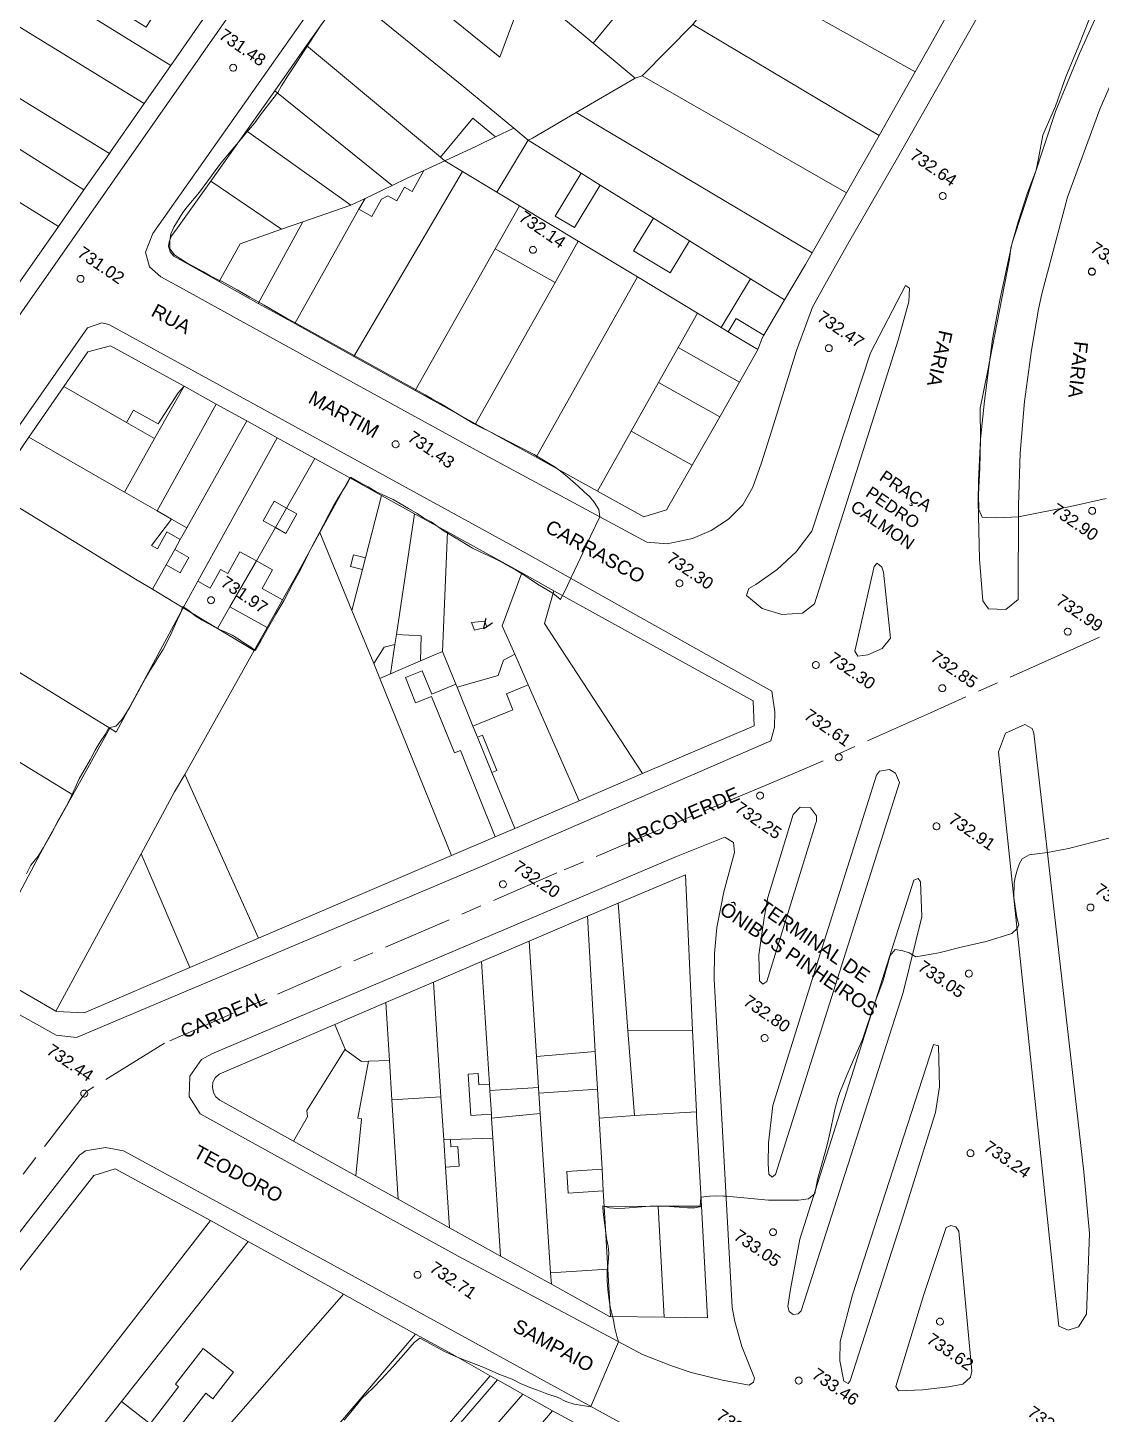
# Model space of a CAD drawing. Header units: metres. Extents: x 322294 to 7190115, y 7390841 to 10157759.
# Drawn here: x 322936.9 to 323092.1, y 7393247.5 to 7393447.9 of the extents above; entities that cross this region are included whole.
import ezdxf
from ezdxf.enums import TextEntityAlignment as Align

# ---------------------------------------------------------------- set-up
doc = ezdxf.new("R2010")
doc.units = ezdxf.units.M
doc.linetypes.add('T09', pattern=[17, 10, -2, 3, -2])
doc.layers.get('0').update_dxf_attribs({"lineweight": 18})
for name, color, linetype, lineweight in [('100_SIST_VIARIO_MEIO_FIO', 1, 'Continuous', 18), ('106_PRACAS_PARQUES_TOP', 7, 'Continuous', 18), ('108_SEP_FIS_CANT_CENT_ILHA', 7, 'Continuous', 18), ('144_P_DUPLA_ASF_TOP', 7, 'Continuous', 18), ('160_P_SIMP_ASF_TOP', 7, 'Continuous', 18), ('206_MURO_E_MURO_ARRIMO', 7, 'Continuous', 18), ('214_PROJ_BEIRAL_EDIF', 10, 'Continuous', 18), ('218_EDIF_NOTAVEL_TOP', 7, 'Continuous', 18), ('508_LM_SETOR_FISCAL', 136, 'T09', 18), ('604_CURVA_INTERM', 7, 'Continuous', 18), ('606_PTO_COTADO', 7, 'Continuous', 18), ('608_PTO_COTADO_INTERVIA', 1, 'Continuous', 18), ('626_SEGM_CURVA_INTERM', 7, 'Continuous', 18)]:
    doc.layers.add(name, color=color, linetype=linetype, lineweight=lineweight)
doc.styles.add('Style-Arial', font='arial.ttf', dxfattribs={"height": 1.75})

# ---------------------------------------------------------------- blocks, each defined once
blk = doc.blocks.new('SP09')
at = {"color": 0, "linetype": 'Continuous'}
blk.add_lwpolyline([(-0.03, -0.51), (-0.14, -0.49), (-0.24, -0.46), (-0.31, -0.42), (-0.35, -0.39), (-0.42, -0.31), (-0.47, -0.24), (-0.51, -0.15), (-0.52, -0.09), (-0.52, 0.03), (-0.51, 0.11), (-0.48, 0.2), (-0.44, 0.27), (-0.4, 0.33), (-0.32, 0.39), (-0.23, 0.44), (-0.15, 0.48), (-0.1, 0.48), (-0.03, 0.48), (0.08, 0.48), (0.19, 0.44), (0.27, 0.4), (0.35, 0.32), (0.41, 0.23), (0.46, 0.11), (0.48, 0.03), (0.48, -0.03), (0.47, -0.08), (0.44, -0.21), (0.38, -0.3), (0.31, -0.38), (0.23, -0.44), (0.1, -0.49), (0.02, -0.51)], close=True, dxfattribs=at)
blk = doc.blocks.new('SP10')
at = {"color": 0, "linetype": 'Continuous'}
blk.add_lwpolyline([(-0.03, -0.51), (-0.14, -0.49), (-0.24, -0.46), (-0.31, -0.42), (-0.35, -0.39), (-0.42, -0.31), (-0.47, -0.24), (-0.51, -0.15), (-0.52, -0.09), (-0.52, 0.03), (-0.51, 0.11), (-0.48, 0.2), (-0.44, 0.27), (-0.4, 0.33), (-0.32, 0.39), (-0.23, 0.44), (-0.15, 0.48), (-0.1, 0.48), (-0.03, 0.48), (0.08, 0.48), (0.19, 0.44), (0.27, 0.4), (0.35, 0.32), (0.41, 0.23), (0.46, 0.11), (0.48, 0.03), (0.48, -0.03), (0.47, -0.08), (0.44, -0.21), (0.38, -0.3), (0.31, -0.38), (0.23, -0.44), (0.1, -0.49), (0.02, -0.51)], close=True, dxfattribs=at)

msp = doc.modelspace()

# ---------------------------------------------------------------- linework, layer by layer
at = {"layer": '100_SIST_VIARIO_MEIO_FIO'}
for points in [[(323076.703, 7393453.953), (323062.432, 7393428.811), (323055.421, 7393416.596), (323052.127, 7393410.796), (323050.33, 7393407.554), (323048.059, 7393401.309), (323044.757, 7393390.693), (323042.963, 7393385.041), (323041.743, 7393381.545), (323040.272, 7393378.977), (323038.187, 7393376.892), (323035.707, 7393375.274), (323032.983, 7393374.114), (323029.362, 7393373.359), (323026.428, 7393373.585), (323002.294, 7393386.58), (322977.603, 7393400.136), (322965.27, 7393406.937), (322959.428, 7393410.159), (322956.183, 7393411.949), (322954.536, 7393413.379), (322953.953, 7393415.491), (322955.03, 7393418.191), (323023.296, 7393515.176)], [(323070.468, 7393193.482), (323070.103, 7393196.95), (323034.553, 7393237.294), (323031.912, 7393239.941), (323029.035, 7393242.338), (323025.949, 7393244.464), (323022.007, 7393246.63), (322979.757, 7393269.771), (322950.786, 7393285.594), (322948.179, 7393286.065), (322945.294, 7393285.586), (322944.425, 7393284.945), (322906.903, 7393236.675)]]:
    msp.add_lwpolyline(points, dxfattribs=at)
for points in [[(322847.495, 7393430.969), (322845.464, 7393426.544), (322845.645, 7393424.317), (322845.906, 7393423.614), (322886.75, 7393382.448), (322889.405, 7393380.496), (322905.017, 7393373.258), (322909.758, 7393371.497), (322911.202, 7393371.824), (322912.169, 7393372.7), (322968.022, 7393452.599), (322971.487, 7393457.984), (322971.647, 7393460.947), (322970.342, 7393463.613), (322969.787, 7393464.177), (322900.535, 7393503.328), (322898.313, 7393503.566), (322896.173, 7393502.921), (322894.452, 7393501.494), (322875.46, 7393472.999)], [(323064.252, 7393408.323), (323064.369, 7393410.31), (323063.781, 7393410.671), (323058.726, 7393400.958), (323050.259, 7393375.16), (323047.968, 7393372.196), (323045.254, 7393369.614), (323042.178, 7393367.476), (323041.143, 7393366.874), (323040.813, 7393365.848), (323043.068, 7393363.983), (323045.922, 7393363.116), (323048.894, 7393363.339), (323050.649, 7393364.685), (323062.748, 7393402.794)], [(322902.549, 7393343.039), (322945.561, 7393404.558), (322947.631, 7393405.283), (322948.668, 7393405.029), (323009.123, 7393371.884), (323044.468, 7393352.023), (323044.917, 7393349.062), (323044.854, 7393346.816), (323044.33, 7393344.883), (323002.717, 7393326.797), (322944.001, 7393302), (322941.05, 7393302.324), (322915.304, 7393316.696), (322893.281, 7393330.69), (322892.983, 7393331.984), (322895.546, 7393335.227), (322896.788, 7393335.217), (322897.281, 7393335.509)], [(323060.618, 7393369.258), (323061.63, 7393359.709), (323060.406, 7393358.201), (323058.361, 7393357.288), (323056.879, 7393357.081), (323056.461, 7393357.845), (323059.247, 7393370.038), (323059.702, 7393370.534), (323060.375, 7393369.961)], [(322963.521, 7393299.625), (322962.042, 7393298.811), (322960.351, 7393296.385), (322960.285, 7393293.429), (322961.865, 7393290.929), (322999.156, 7393270.348), (323025.792, 7393256.149), (323029.981, 7393254.506), (323032.823, 7393253.547), (323037.363, 7393252.461), (323041.21, 7393251.735), (323041.82, 7393252.139), (323041.989, 7393252.721), (323040.154, 7393257.315), (323039.139, 7393260.923), (323038.733, 7393262.961), (323036.142, 7393310.395), (323036.166, 7393314.144), (323036.514, 7393317.877), (323037.537, 7393323.022), (323039.096, 7393328.733), (323038.924, 7393330.173), (323037.689, 7393330.932), (323030.691, 7393328.156)]]:
    msp.add_lwpolyline(points, close=True, dxfattribs=at)
at = {"layer": '108_SEP_FIS_CANT_CENT_ILHA'}
msp.add_lwpolyline([(323094.74, 7393457.175), (323088.943, 7393444.211), (323085.446, 7393435.838), (323079.188, 7393416.868), (323077.469, 7393408.805), (323076.349, 7393402.911), (323075.204, 7393393.987), (323074.63, 7393388.447), (323074.326, 7393382.455), (323074.296, 7393379.455), (323074.474, 7393371.118), (323074.958, 7393365.119), (323075.806, 7393363.925), (323078.28, 7393363.847), (323080.083, 7393365.314), (323080.106, 7393378.93), (323080.374, 7393386.424), (323081, 7393393.897), (323081.981, 7393401.332), (323083.022, 7393407.241), (323083.477, 7393409.479), (323087.206, 7393423.431), (323091.881, 7393436.169), (323098.381, 7393451.112)], dxfattribs=at)
for points in [[(323085.929, 7393260.256), (323087.274, 7393259.668), (323088.768, 7393260.133), (323089.961, 7393261.974), (323090.356, 7393273.661), (323089.564, 7393282.58), (323082.328, 7393345.952), (323082.078, 7393346.649), (323081.022, 7393347.212), (323078.236, 7393345.976), (323077.223, 7393343.293), (323085.333, 7393266.036)], [(323044.63, 7393292.13), (323044.004, 7393286.736), (323043.958, 7393283.738), (323044.022, 7393282.239), (323044.518, 7393281.774), (323045.002, 7393282.165), (323060.545, 7393331.377), (323062.934, 7393338.855), (323062.339, 7393340.191), (323061.456, 7393340.705), (323060.04, 7393340.475), (323059.593, 7393339.883), (323051.237, 7393313.283)], [(323050.778, 7393332.865), (323043.765, 7393310.057), (323043.169, 7393309.696), (323042.676, 7393310.187), (323042.612, 7393313.934), (323043.352, 7393319.281), (323043.874, 7393322.232), (323047.569, 7393334.213), (323048.585, 7393335.253), (323050.035, 7393335.161), (323050.911, 7393334.001), (323050.913, 7393333.256)], [(323065.973, 7393324.492), (323065.612, 7393324.985), (323064.982, 7393324.712), (323048.535, 7393272.844), (323047.177, 7393265.575), (323046.803, 7393263.091), (323046.954, 7393262.375), (323047.55, 7393261.949), (323048.276, 7393262.04), (323048.693, 7393262.466), (323063.462, 7393308.492), (323066.162, 7393319.409)], [(323055.806, 7393252.343), (323055.481, 7393251.966), (323054.884, 7393252.278), (323054.321, 7393255.219), (323054.323, 7393258.011), (323056.147, 7393264.796), (323067.854, 7393300.942), (323068.56, 7393300.757), (323068.707, 7393294.825), (323068.142, 7393291.12), (323063.517, 7393276.334)], [(323062.391, 7393251.507), (323062.781, 7393250.916), (323066.257, 7393251.027), (323069.979, 7393251.471), (323072.095, 7393251.872), (323073.157, 7393252.889), (323073.381, 7393253.746), (323071.478, 7393274.005), (323071.04, 7393274.596), (323070.329, 7393274.787), (323069.654, 7393274.494), (323066.446, 7393264.81)]]:
    msp.add_lwpolyline(points, close=True, dxfattribs=at)
at = {"layer": '206_MURO_E_MURO_ARRIMO'}
for p, q in [((323043.052, 7393403.071), (323042.439, 7393401.427)), ((323043.312, 7393403.511), (323043.052, 7393403.071)), ((323004.504, 7393331.001), (323007.317, 7393332.206)), ((322968.811, 7393272.481), (322982.559, 7393264.876)), ((323003.777, 7393253.084), (323004.819, 7393252.497)), ((323012.754, 7393248.027), (323020.176, 7393244.001))]:
    msp.add_line(p, q, dxfattribs=at)
for points in [[(322974.342, 7393378.493), (322972.733, 7393375.686)], [(322969.976, 7393370.876), (322966.161, 7393364.223)], [(323004.02, 7393340.279), (323001.935, 7393345.386)]]:
    msp.add_lwpolyline(points, dxfattribs=at)
at = {"layer": '214_PROJ_BEIRAL_EDIF'}
for points in [[(322938.434, 7393463.857), (322935.527, 7393465.653), (322932.598, 7393460.911), (322929.115, 7393463.062), (322932.045, 7393467.804), (322926.327, 7393471.337), (322922.061, 7393464.431), (322957.607, 7393442.47), (322962.253, 7393449.142), (322956.812, 7393452.503), (322954.04, 7393448.016), (322950.341, 7393450.301), (322953.114, 7393454.788), (322950.381, 7393456.477), (322946.226, 7393459.043), (322943.569, 7393454.743), (322939.738, 7393457.109), (322942.395, 7393461.41), (322941.326, 7393462.071)], [(322922.061, 7393464.431), (322957.607, 7393442.47), (322953.784, 7393436.98), (322915.015, 7393460.787), (322919.162, 7393466.222)], [(323039.388, 7393456.846), (323040.159, 7393458.748), (323043.033, 7393465.648), (323070.021, 7393450.125), (323067.448, 7393445.546), (323065.193, 7393441.578), (323039.109, 7393456.156)], [(322919.307, 7393447.853), (322909.669, 7393453.782), (322915.015, 7393460.787), (322953.784, 7393436.98), (322948.923, 7393430.001), (322948.742, 7393429.742), (322932.95, 7393439.459), (322935.076, 7393442.822), (322928.029, 7393447.278), (322928.18, 7393447.518), (322926.58, 7393448.531), (322927.734, 7393450.357), (322926.044, 7393451.425), (322926.292, 7393451.818), (322924.234, 7393453.12), (322923.846, 7393452.507), (322921.319, 7393454.106), (322919.639, 7393451.45), (322921.027, 7393450.573)], [(323018.659, 7393445.713), (323008.905, 7393453.865), (323005.14, 7393443.701), (322986.646, 7393458.678), (322982.878, 7393453.339), (322999.982, 7393439.421), (323007.206, 7393433.436), (323009.258, 7393431.695), (323009.9, 7393431.984), (323016.204, 7393435.686), (323024.701, 7393440.663)], [(323024.701, 7393440.663), (323025.734, 7393440.997), (323033.053, 7393448.431), (323033.722, 7393449.284), (323026.437, 7393455.235), (323018.659, 7393445.713)], [(323033.722, 7393449.284), (323039.109, 7393456.156), (323065.193, 7393441.578), (323059.963, 7393432.38), (323033.053, 7393448.431)], [(322910.879, 7393446.115), (322906.085, 7393449.147), (322907.417, 7393450.83), (322909.669, 7393453.782), (322919.307, 7393447.853), (322932.95, 7393439.459), (322948.742, 7393429.742), (322945.067, 7393424.496)], [(323007.206, 7393433.436), (323004.553, 7393432.164), (323001.277, 7393434.878), (322996.597, 7393429.228), (322977.248, 7393445.365), (322982.878, 7393453.339), (322999.982, 7393439.421)], [(322910.879, 7393446.115), (322909.562, 7393444.033), (322904.548, 7393447.204), (322903.973, 7393446.477), (322902.27, 7393444.324), (322901.786, 7393443.646), (322914.434, 7393435.843), (322915.831, 7393438.054), (322918.466, 7393436.387), (322918.219, 7393435.996), (322922.047, 7393433.576), (322920.942, 7393431.828), (322925.364, 7393429.1), (322926.238, 7393430.483), (322929.987, 7393428.113), (322929.138, 7393426.772), (322941.373, 7393419.224), (322945.067, 7393424.496)], [(323055.256, 7393424.1), (323059.963, 7393432.38), (323033.053, 7393448.431), (323025.734, 7393440.997)], [(322996.597, 7393429.228), (322997.201, 7393428.724), (322994.179, 7393427.311), (322991.75, 7393426.176), (322989.609, 7393425.148), (322972.643, 7393438.841), (322977.248, 7393445.365)], [(322929.138, 7393426.772), (322925.364, 7393429.1), (322920.942, 7393431.828), (322914.434, 7393435.843), (322901.786, 7393443.646), (322899.839, 7393440.914), (322895.933, 7393434.825), (322934.861, 7393409.929), (322941.373, 7393419.224)], [(323024.701, 7393440.663), (323016.204, 7393435.686), (323050.3, 7393415.383), (323055.256, 7393424.1), (323025.734, 7393440.997)], [(322985.686, 7393423.265), (322989.609, 7393425.148), (322972.643, 7393438.841), (322968.537, 7393433.025), (322983.652, 7393422.29)], [(323009.258, 7393431.695), (323009.9, 7393431.984), (323016.204, 7393435.686), (323050.3, 7393415.383), (323049.342, 7393413.698), (323046.318, 7393408.59), (323041.384, 7393411.666), (323032.593, 7393417.147), (323027.353, 7393420.414), (323019.675, 7393425.2), (323016.923, 7393426.916)], [(323004.553, 7393432.164), (323001.7, 7393430.796), (322997.201, 7393428.724), (322996.597, 7393429.228), (323001.277, 7393434.878)], [(323004.553, 7393432.164), (323007.206, 7393433.436), (323009.258, 7393431.695), (323004.728, 7393424.182), (322999.754, 7393427.184), (322997.201, 7393428.724), (323001.7, 7393430.796)], [(322976.695, 7393419.879), (322973.621, 7393418.806), (322963.42, 7393425.776), (322968.537, 7393433.025), (322983.652, 7393422.29)], [(323016.923, 7393426.916), (323009.258, 7393431.695), (323004.728, 7393424.182), (323007.995, 7393422.211), (323016.492, 7393417.084), (323025.044, 7393411.923), (323033.724, 7393406.686), (323037.136, 7393404.627), (323041.384, 7393411.666), (323032.593, 7393417.147), (323029.784, 7393412.492), (323024.497, 7393415.682), (323027.353, 7393420.414), (323019.675, 7393425.2), (323015.961, 7393419.045), (323013.184, 7393420.72)], [(322984.809, 7393421.705), (322986.657, 7393420.665), (322988.052, 7393423.144), (322988.982, 7393423.661), (322990.258, 7393422.943), (322991.369, 7393424.918), (322992.48, 7393424.293), (322994.179, 7393427.311), (322997.201, 7393428.724), (322999.754, 7393427.184), (322984.067, 7393400.395), (322975.519, 7393405.165)], [(323004.49, 7393415.984), (322992.952, 7393395.484), (322984.067, 7393400.395), (322999.754, 7393427.184), (323004.728, 7393424.182), (323007.995, 7393422.211)], [(322964.6, 7393411.258), (322967.661, 7393416.688), (322973.621, 7393418.806), (322963.42, 7393425.776), (322958.345, 7393418.693), (322957.718, 7393417.852), (322957.388, 7393417.01), (322957.302, 7393416.347), (322957.544, 7393415.525), (322958.061, 7393414.907)], [(323016.923, 7393426.916), (323019.675, 7393425.2), (323015.961, 7393419.045), (323013.184, 7393420.72)], [(322984.809, 7393421.705), (322975.519, 7393405.165), (322970.258, 7393408.1), (322976.695, 7393419.879), (322983.652, 7393422.29), (322985.686, 7393423.265)], [(322964.6, 7393411.258), (322967.661, 7393416.688), (322973.621, 7393418.806), (322976.695, 7393419.879), (322970.258, 7393408.1)], [(323027.353, 7393420.414), (323032.593, 7393417.147), (323029.784, 7393412.492), (323024.497, 7393415.682)], [(323013.14, 7393411.116), (323016.492, 7393417.084), (323025.044, 7393411.923), (323010.395, 7393385.843), (323001.657, 7393390.673)], [(322992.952, 7393395.484), (323001.657, 7393390.673), (323013.14, 7393411.116), (323004.49, 7393415.984)], [(323010.395, 7393385.843), (323025.044, 7393411.923), (323033.724, 7393406.686), (323030.923, 7393401.699), (323028.096, 7393396.667), (323024.148, 7393389.638), (323019.263, 7393380.941)], [(323038.171, 7393404.003), (323037.136, 7393404.627), (323041.384, 7393411.666), (323046.318, 7393408.59), (323043.312, 7393403.511), (323039.326, 7393405.916)], [(323038.171, 7393404.003), (323037.136, 7393404.627), (323033.724, 7393406.686), (323030.923, 7393401.699), (323039.793, 7393396.717), (323042.362, 7393401.221), (323042.439, 7393401.427)], [(322951.213, 7393390.894), (322952.225, 7393392.684), (322955.783, 7393390.672), (322958.694, 7393395.149), (322959.539, 7393396.107), (322948.911, 7393401.983), (322945.601, 7393401.085), (322942.152, 7393396.078)], [(323036.933, 7393391.703), (323028.096, 7393396.667), (323030.923, 7393401.699), (323039.793, 7393396.717)], [(322951.213, 7393390.894), (322955.283, 7393388.565), (322950.924, 7393380.814), (322937.107, 7393388.754), (322942.152, 7393396.078)], [(322959.539, 7393396.107), (322955.283, 7393388.565), (322950.924, 7393380.814), (322955.652, 7393378.097), (322964.192, 7393393.535)], [(322951.213, 7393390.894), (322955.283, 7393388.565), (322959.539, 7393396.107), (322958.694, 7393395.149), (322955.783, 7393390.672), (322952.225, 7393392.684)], [(323036.933, 7393391.703), (323028.096, 7393396.667), (323024.148, 7393389.638), (323032.939, 7393384.701)], [(322957.706, 7393376.917), (322955.652, 7393378.097), (322964.192, 7393393.535), (322968.601, 7393391.097), (322959.932, 7393375.638)], [(322961.525, 7393367.941), (322959.398, 7393364.101), (322954.958, 7393366.768), (322956.928, 7393370.28), (322958.97, 7393369.152), (322960.227, 7393371.38), (322958.181, 7393372.515), (322958.99, 7393373.958), (322959.932, 7393375.638), (322968.601, 7393391.097), (322973.002, 7393388.664)], [(323019.263, 7393380.941), (323024.148, 7393389.638), (323032.939, 7393384.701), (323029.255, 7393378.242), (323025.993, 7393377.222)], [(322957.706, 7393376.917), (322954.827, 7393373.102), (322955.672, 7393372.628), (322957.033, 7393375.055), (322958.99, 7393373.958), (322958.181, 7393372.515), (322956.928, 7393370.28), (322954.958, 7393366.768), (322952.734, 7393368.104), (322931.744, 7393380.968), (322937.107, 7393388.754), (322950.924, 7393380.814), (322955.652, 7393378.097)], [(322961.525, 7393367.941), (322973.002, 7393388.664), (322978.447, 7393385.654), (322974.342, 7393378.493), (322972.539, 7393379.491), (322970.972, 7393376.662), (322972.733, 7393375.686), (322969.976, 7393370.876), (322967.597, 7393372.194), (322965.856, 7393369.051), (322964.813, 7393369.629), (322963.326, 7393366.944)], [(322973.779, 7393365.235), (322975.533, 7393368.364), (322979.171, 7393375), (322983.485, 7393382.869), (322978.447, 7393385.654), (322974.342, 7393378.493), (322975.823, 7393377.672), (322974.256, 7393374.843), (322972.733, 7393375.686), (322969.976, 7393370.876), (322972.328, 7393369.573), (322970.83, 7393366.868)], [(322931.744, 7393380.968), (322920.233, 7393364.257), (322948.79, 7393346.683), (322949.704, 7393346.121), (322959.398, 7393364.101), (322954.958, 7393366.768), (322952.734, 7393368.104)], [(322985.753, 7393371.304), (322984.04, 7393371.747), (322983.604, 7393370.059), (322985.317, 7393369.616), (322983.793, 7393363.72), (322979.171, 7393375), (322983.485, 7393382.869), (322988.086, 7393380.325)], [(322986.932, 7393356.057), (322983.793, 7393363.72), (322985.317, 7393369.616), (322985.753, 7393371.304), (322988.086, 7393380.325), (322992.843, 7393377.695), (322990.225, 7393360.226), (322990.007, 7393358.772), (322988.465, 7393358.393)], [(322990.225, 7393360.226), (322993.787, 7393360.056), (322993.691, 7393356.416), (322996.871, 7393357.789), (322997.61, 7393375.06), (322992.843, 7393377.695)], [(322969.679, 7393357.925), (322971.541, 7393361.244), (322973.779, 7393365.235), (322975.533, 7393368.364), (322979.171, 7393375), (322983.793, 7393363.72), (322986.932, 7393356.057), (322987.823, 7393353.883), (322998.198, 7393328.298), (322970.293, 7393316.338), (322959.624, 7393340.014), (322960.108, 7393340.856)], [(323007.314, 7393357.374), (323005.683, 7393356.529), (323004.941, 7393354.3), (322998.976, 7393352.633), (322998.808, 7393353.043), (322996.871, 7393357.789), (322997.61, 7393375.06), (323008.34, 7393369.128), (323005.516, 7393361.467)], [(323007.314, 7393357.374), (323009.257, 7393352.95), (323016.617, 7393336.192), (323025.785, 7393340.122), (323011.614, 7393361.833), (323012.984, 7393366.561), (323008.34, 7393369.128), (323005.516, 7393361.467)], [(323012.984, 7393366.561), (323011.614, 7393361.833), (323025.785, 7393340.122), (323041.939, 7393347.045), (323041.789, 7393350.637)], [(322913.921, 7393355.094), (322921.757, 7393350.305), (322926.303, 7393347.526), (322930.094, 7393345.209), (322943.448, 7393337.047), (322948.79, 7393346.683), (322920.233, 7393364.257)], [(322959.624, 7393340.014), (322960.108, 7393340.856), (322969.679, 7393357.925), (322964.377, 7393361.11), (322959.398, 7393364.101), (322949.704, 7393346.121), (322948.79, 7393346.683), (322943.448, 7393337.047), (322939.627, 7393330.154), (322930.006, 7393312.162), (322940.98, 7393305.805), (322953.319, 7393328.548), (322958.162, 7393337.473)], [(322966.161, 7393364.223), (322971.541, 7393361.244), (322969.679, 7393357.925), (322964.377, 7393361.11)], [(323002.98, 7393362.146), (323001.047, 7393361.968), (323001.499, 7393360.857), (323003.265, 7393361.281)], [(322989.375, 7393354.553), (322993.691, 7393356.416), (322993.787, 7393360.056), (322990.225, 7393360.226), (322990.007, 7393358.772)], [(322990.007, 7393358.772), (322988.465, 7393358.393), (322986.932, 7393356.057), (322987.823, 7393353.883), (322989.375, 7393354.553)], [(322998.808, 7393353.043), (322996.871, 7393357.789), (322993.691, 7393356.416), (322989.375, 7393354.553), (322987.823, 7393353.883), (322998.198, 7393328.298), (323004.504, 7393331.001), (322999.458, 7393343.459), (322998.603, 7393343.113), (322995.291, 7393351.29), (322992.983, 7393350.355), (322991.508, 7393353.996), (322993.957, 7393354.988), (322995.318, 7393351.629)], [(323007.314, 7393357.374), (323005.683, 7393356.529), (323004.941, 7393354.3), (322998.976, 7393352.633), (323001.274, 7393347.004), (323007.056, 7393349.365), (323006.116, 7393351.667), (323009.257, 7393352.95)], [(323004.02, 7393340.279), (323004.727, 7393340.568), (323002.642, 7393345.674), (323001.935, 7393345.386), (323001.274, 7393347.004), (323007.056, 7393349.365), (323006.116, 7393351.667), (323009.257, 7393352.95), (323016.617, 7393336.192), (323007.317, 7393332.206)], [(322930.006, 7393312.162), (322939.627, 7393330.154), (322943.448, 7393337.047), (322930.094, 7393345.209), (322916.627, 7393319.699), (322922.894, 7393316.022)], [(322960.351, 7393312.078), (322953.319, 7393328.548), (322958.162, 7393337.473), (322959.624, 7393340.014), (322970.293, 7393316.338)], [(322940.98, 7393305.805), (322953.319, 7393328.548), (322960.351, 7393312.078), (322945.086, 7393305.535), (322941.102, 7393305.734)], [(323022.279, 7393321.396), (323023.676, 7393302.98), (323033.02, 7393303.026), (323031.971, 7393325.491)], [(323019.259, 7393294.497), (323018.942, 7393299.958), (323017.809, 7393319.507), (323022.279, 7393321.396), (323023.676, 7393302.98), (323024.607, 7393290.712), (323019.501, 7393290.316)], [(323009.387, 7393315.898), (323017.809, 7393319.507), (323018.942, 7393299.958), (323010.472, 7393299.236)], [(323003.657, 7393295.251), (323002.505, 7393312.948), (323009.387, 7393315.898), (323010.472, 7393299.236), (323010.763, 7393294.759), (323003.719, 7393294.3)], [(323003.657, 7393295.251), (323002.148, 7393295.153), (323002.043, 7393296.764), (323000.566, 7393296.667), (323000.955, 7393290.685), (323003.941, 7393290.879), (323003.978, 7393290.311), (323004.167, 7393287.41), (322998.022, 7393287.218), (322997.048, 7393287.188), (322996.643, 7393293.419), (322995.565, 7393309.974), (323002.505, 7393312.948)], [(322995.565, 7393309.974), (322988.669, 7393307.019), (322989.198, 7393298.673), (322989.559, 7393292.985), (322996.643, 7393293.419)], [(322981.303, 7393303.862), (322982.825, 7393300.304), (322982.894, 7393300.142), (322985.167, 7393298.488), (322986.202, 7393298.536), (322989.198, 7393298.673), (322988.669, 7393307.019)], [(322975.351, 7393286.989), (322977.389, 7393290.524), (322977.282, 7393291.436), (322982.825, 7393300.304), (322981.303, 7393303.862), (322964.582, 7393296.696), (322964.043, 7393296.166), (322963.713, 7393295.499), (322963.617, 7393294.76), (322963.766, 7393294.029), (322964.144, 7393293.384), (322964.708, 7393292.897)], [(323033.571, 7393291.232), (323024.607, 7393290.712), (323023.676, 7393302.98), (323033.02, 7393303.026)], [(322982.825, 7393300.304), (322982.894, 7393300.142), (322985.167, 7393298.488), (322986.202, 7393298.536), (322984.664, 7393290.298), (322985.168, 7393290.244), (322984.338, 7393282), (322975.351, 7393286.989), (322977.389, 7393290.524), (322977.282, 7393291.436)], [(323010.763, 7393294.759), (323010.816, 7393293.948), (323019.259, 7393294.497), (323018.942, 7393299.958), (323010.472, 7393299.236)], [(322984.338, 7393282), (322990.471, 7393278.595), (322989.559, 7393292.985), (322989.198, 7393298.673), (322986.202, 7393298.536), (322984.664, 7393290.298), (322985.168, 7393290.244)], [(323003.941, 7393290.879), (323003.719, 7393294.3), (323003.657, 7393295.251), (323002.148, 7393295.153), (323002.043, 7393296.764), (323000.566, 7393296.667), (323000.955, 7393290.685)], [(323010.816, 7393293.948), (323010.763, 7393294.759), (323003.719, 7393294.3), (323003.941, 7393290.879), (323003.978, 7393290.311), (323011.009, 7393290.99)], [(322997.305, 7393283.241), (322997.875, 7393274.484), (322990.471, 7393278.595), (322989.559, 7393292.985), (322996.643, 7393293.419), (322997.048, 7393287.188)], [(323011.009, 7393290.99), (323012.509, 7393267.941), (323020.767, 7393268.478), (323020.242, 7393277.528), (323020.111, 7393279.792), (323015.062, 7393279.463), (323014.858, 7393282.603), (323019.929, 7393282.933), (323019.501, 7393290.316), (323019.259, 7393294.497), (323010.816, 7393293.948)], [(323012.509, 7393267.941), (323012.616, 7393266.301), (323005.276, 7393270.375), (323004.167, 7393287.41), (323003.978, 7393290.311), (323011.009, 7393290.99)], [(323020.111, 7393279.792), (323019.929, 7393282.933), (323019.501, 7393290.316), (323024.607, 7393290.712), (323033.571, 7393291.232), (323033.602, 7393290.575), (323034.306, 7393277.619), (323028.064, 7393277.578), (323020.242, 7393277.528)], [(322997.305, 7393283.241), (322999.279, 7393283.369), (322999.093, 7393286.222), (322998.091, 7393286.157), (322998.022, 7393287.218), (323004.167, 7393287.41), (323005.276, 7393270.375), (322997.875, 7393274.484)], [(322929.925, 7393241.679), (322920.529, 7393248.837), (322946.477, 7393282.02), (322949.595, 7393282.988), (322963.333, 7393275.511), (322934.47, 7393238.216)], [(323020.767, 7393268.478), (323021.163, 7393261.638), (323028.898, 7393261.539), (323028.064, 7393277.578), (323020.242, 7393277.528)], [(323034.306, 7393277.619), (323035.184, 7393261.46), (323028.898, 7393261.539), (323028.064, 7393277.578)], [(322950.479, 7393249.343), (322929.188, 7393222.472), (322924.85, 7393225.786), (322934.47, 7393238.216), (322963.333, 7393275.511), (322968.811, 7393272.481)], [(323021.163, 7393261.638), (323021.012, 7393261.639), (323012.616, 7393266.301), (323012.509, 7393267.941), (323020.767, 7393268.478)], [(322962.369, 7393241.794), (322958.866, 7393237.789), (322957.286, 7393235.983), (322952.042, 7393229.988), (322961.077, 7393221.653), (322992.977, 7393259.114), (322982.559, 7393264.876)], [(322993.148, 7393240.728), (322970.803, 7393214.75), (322960.064, 7393220.464), (322961.077, 7393221.653), (322992.977, 7393259.114), (322998.352, 7393256.14), (323003.777, 7393253.084)], [(322994.084, 7393233.817), (322991.149, 7393230.426), (322975.253, 7393212.063), (322970.803, 7393214.75), (322993.148, 7393240.728), (322994.659, 7393239.428), (322997.154, 7393242.329), (322996.532, 7393242.864), (323004.819, 7393252.497), (323008.472, 7393250.439)], [(323000.322, 7393233.404), (323002.987, 7393236.538), (323009.24, 7393243.893), (323012.754, 7393248.027), (323008.472, 7393250.439), (322994.084, 7393233.817), (322997.88, 7393230.531)]]:
    msp.add_lwpolyline(points, close=True, dxfattribs=at)
msp.add_lwpolyline([(322957.286, 7393235.983), (322950.845, 7393240.968), (322951.828, 7393242.239), (322953.825, 7393240.694), (322957.551, 7393245.508), (322958.302, 7393244.941), (322962.662, 7393250.574), (322963.705, 7393249.767), (322966.683, 7393253.616), (322962.272, 7393257.03), (322958.276, 7393251.865), (322958.75, 7393251.498), (322954.609, 7393246.147), (322950.479, 7393249.343), (322929.188, 7393222.472), (322936.41, 7393216.957)], dxfattribs=at)
at = {"layer": '508_LM_SETOR_FISCAL'}
msp.add_lwpolyline([(323249.5, 7393427.38), (323138.177, 7393379.414), (323124.581, 7393374.488), (323107.359, 7393366.72), (323088.046, 7393358.155), (323067.407, 7393348.928), (323049.784, 7393341.049), (323043.968, 7393338.606), (323013.419, 7393325.771), (322956.707, 7393301.175), (322945.558, 7393294.275), (322945.443, 7393294.126), (322929.199, 7393272.992), (322902.82, 7393239.404)], dxfattribs=at)
at = {"layer": '604_CURVA_INTERM', "elevation": 732}
msp.add_lwpolyline([(322979.342, 7393448.378), (322976.906, 7393444.582), (322975.381, 7393442.292), (322974.55, 7393441.003), (322973.631, 7393439.524), (322973.074, 7393438.57), (322972.352, 7393437.655), (322970.598, 7393435.359), (322969.742, 7393434.193), (322968.858, 7393433.129), (322968.091, 7393432.241), (322967.413, 7393431.418), (322965.793, 7393429.532), (322964.854, 7393428.379), (322964.042, 7393427.251), (322961.764, 7393424.169), (322959.973, 7393422.076), (322959.353, 7393421.232), (322958.063, 7393419.129), (322957.623, 7393418.15), (322957.452, 7393417.141), (322957.499, 7393415.98), (322958.173, 7393415.102), (322959.038, 7393414.525), (322959.911, 7393413.973), (322962.358, 7393412.665), (322963.323, 7393412.069), (322964.464, 7393411.52), (322965.061, 7393411.27), (322967.192, 7393410.076), (322969.042, 7393409.006), (322971.108, 7393407.85), (322974.319, 7393405.95), (322975.356, 7393405.411), (322994.392, 7393394.86), (322995.428, 7393394.256), (322996.582, 7393393.611), (322999.263, 7393391.999), (323001.35, 7393390.754), (323002.477, 7393390.158), (323003.683, 7393389.567), (323008.048, 7393387.328), (323010.109, 7393386.275), (323010.981, 7393385.702), (323013.154, 7393384.437), (323014.123, 7393383.71), (323014.941, 7393383.04), (323016.49, 7393381.685), (323017.329, 7393380.876), (323018.135, 7393380.189), (323018.777, 7393379.368), (323019.479, 7393378.315), (323019.612, 7393377.255), (323018.329, 7393374.545)], dxfattribs=at)
at = {"layer": '604_CURVA_INTERM', "flags": 128}
for points, elevation in [([(323092.798, 7393379.915), (323087.636, 7393378.758), (323080.104, 7393377.257), (323079.119, 7393377.197), (323077.912, 7393377.168), (323076.868, 7393377.098), (323075.491, 7393377.131), (323074.866, 7393377.186), (323074.387, 7393378.282), (323074.34, 7393380.541), (323074.507, 7393384.263), (323074.63, 7393388.447), (323074.56, 7393392.951), (323075.592, 7393397.91), (323078.832, 7393414.485), (323079.033, 7393416.141), (323080.046, 7393419.893), (323081.422, 7393424.092), (323082.653, 7393427.372), (323082.985, 7393429.052), (323083.613, 7393432.39), (323085.487, 7393436.601), (323086.964, 7393440.839), (323088.826, 7393445.37), (323090.297, 7393449.02)], 733), ([(323016.854, 7393371.43), (323015.405, 7393368.368), (323014.937, 7393367.3), (323014.471, 7393366.313), (323013.906, 7393365.24), (323013.885, 7393365.344), (323012.8, 7393366.185), (323010.585, 7393367.501), (323009.529, 7393368.207), (323008.512, 7393368.916), (323007.593, 7393369.488), (323005.239, 7393370.794), (323004.313, 7393371.269), (323002.312, 7393372.186), (323001.233, 7393372.724), (322999.071, 7393374.028), (322997.106, 7393375.151), (322995.239, 7393376.511), (322994.144, 7393377.114), (322993.24, 7393377.734), (322991.981, 7393378.454), (322989.747, 7393379.76), (322987.284, 7393380.876), (322986.135, 7393381.571), (322985.062, 7393382.106), (322983.578, 7393382.98), (322983.109, 7393382.07), (322981.815, 7393380.006), (322981.116, 7393378.85), (322980.123, 7393376.971), (322979.64, 7393375.995), (322979.134, 7393375.075), (322978.056, 7393373.024), (322977.452, 7393371.839), (322976.84, 7393370.562), (322976.11, 7393369.154), (322975.239, 7393367.614), (322973.979, 7393365.18), (322972.793, 7393363.176), (322971.733, 7393361.305), (322970.69, 7393359.426), (322970.124, 7393358.503), (322969.791, 7393357.921), (322969.048, 7393358.487), (322968.172, 7393359.041), (322967.33, 7393359.608), (322966.486, 7393360.15), (322965.58, 7393360.572), (322964.417, 7393361.045), (322962.17, 7393362.327), (322961.127, 7393362.937), (322960.269, 7393363.659), (322959.369, 7393364.262), (322959.001, 7393363.262), (322958.514, 7393362.306), (322958.103, 7393361.342), (322957.566, 7393360.158), (322956.491, 7393358.086), (322955.883, 7393357.122), (322955.243, 7393356.046), (322954.649, 7393355.088), (322953.969, 7393353.911), (322952.907, 7393351.932), (322951.723, 7393349.806), (322951.065, 7393348.733), (322950.469, 7393347.873), (322949.681, 7393347.004), (322948.67, 7393346.759), (322948.15, 7393345.8), (322947.39, 7393344.698), (322946.693, 7393343.503), (322945.939, 7393342.112), (322944.383, 7393339.388), (322943.775, 7393338.091), (322943.203, 7393336.808), (322942.526, 7393335.48), (322941.772, 7393334.133), (322941.109, 7393332.891), (322940.5, 7393331.702), (322939.21, 7393329.435), (322938.435, 7393328.198), (322937.381, 7393326.882), (322936.777, 7393325.643)], 732), ([(322982.689, 7393246.655), (322983.627, 7393247.83), (322985.204, 7393249.773), (322985.98, 7393250.537), (322986.796, 7393251.301), (322988.095, 7393252.65), (322989.71, 7393254.385), (322991.238, 7393256.098), (322992.801, 7393257.89), (322993.579, 7393258.529), (322994.629, 7393257.972), (322997.064, 7393256.618), (322998.445, 7393256.004), (322999.48, 7393255.592), (323002.777, 7393254.336), (323005.001, 7393253.326), (323006.937, 7393252.584), (323008.141, 7393251.976), (323009.408, 7393251.416), (323010.969, 7393250.865), (323011.932, 7393250.453), (323013.59, 7393249.916), (323014.722, 7393249.38), (323015.923, 7393248.991), (323018.306, 7393248.579), (323018.336, 7393248.641), (323022.306, 7393258.007), (323022.076, 7393258.8), (323021.764, 7393259.985), (323021.589, 7393261.048), (323021.372, 7393262.097), (323021.123, 7393263.068), (323020.892, 7393264.353), (323020.757, 7393265.535), (323020.655, 7393266.819), (323020.682, 7393268.224), (323020.803, 7393269.397), (323020.903, 7393270.807), (323020.829, 7393271.819), (323020.589, 7393272.938), (323020.43, 7393274.178), (323020.267, 7393275.195), (323020.137, 7393276.324), (323020.064, 7393277.339), (323020.064, 7393277.644), (323021.033, 7393277.372), (323022.207, 7393277.243), (323023.245, 7393277.289), (323024.474, 7393277.38), (323026.875, 7393277.581), (323028.949, 7393277.573), (323031.097, 7393277.469), (323032.281, 7393277.365), (323033.363, 7393277.334), (323034.023, 7393277.51), (323034.094, 7393277.509), (323034.204, 7393278.901), (323035.491, 7393279.036), (323036.492, 7393279.067), (323037.482, 7393279.056), (323037.856, 7393279.029), (323044.013, 7393278.46), (323046.078, 7393278.474), (323048.303, 7393278.469), (323049.782, 7393278.672), (323050.587, 7393279.313), (323050.702, 7393279.405), (323050.775, 7393279.908), (323051.087, 7393281.473), (323052.423, 7393286.28), (323052.792, 7393287.911), (323053.636, 7393291.748), (323054.065, 7393293.312), (323054.313, 7393294.011), (323055.347, 7393296.622), (323056.591, 7393299.499), (323057.584, 7393301.703), (323059.356, 7393306.969), (323060.523, 7393310.092), (323061.571, 7393313.817), (323062.275, 7393314.677), (323063.393, 7393314.527), (323064.301, 7393314.196), (323065.298, 7393313.629), (323068.608, 7393314.217), (323071.816, 7393315.039), (323075.45, 7393315.876), (323079.161, 7393317.003), (323079.907, 7393317.733), (323080.152, 7393318.275), (323079.897, 7393319.309), (323079.438, 7393322.201), (323079.499, 7393324.305), (323079.633, 7393325.13), (323079.931, 7393326.169), (323080.265, 7393327.131), (323080.627, 7393327.799), (323081.654, 7393328.384), (323082.795, 7393328.527), (323084.294, 7393328.735), (323087.323, 7393329.298), (323093.154, 7393330.805)], 733)]:
    msp.add_lwpolyline(points, dxfattribs=dict(at, elevation=elevation))
at = {"layer": '626_SEGM_CURVA_INTERM', "elevation": 732}
msp.add_lwpolyline([(323018.329, 7393374.545), (323016.854, 7393371.43)], dxfattribs=at)

# ---------------------------------------------------------------- block references
at = {"layer": '606_PTO_COTADO', "rotation": 325.5688295630279}
for p in [(322966.657, 7393442.15, 731.47), (323009.983, 7393415.827, 732.14), (323090.752, 7393412.7, 733.145), (323090.752, 7393412.652, 733.145), (323052.732, 7393401.621, 732.46), (322990.132, 7393387.727, 731.43), (322963.463, 7393365.182, 731.96), (323005.638, 7393324.123, 732.19), (323090.551, 7393320.771, 733.075), (322993.302, 7393267.661, 732.715), (323068.796, 7393260.906, 733.62)]:
    msp.add_blockref('SP09', p, dxfattribs=at)
at = {"layer": '608_PTO_COTADO_INTERVIA', "rotation": 325.5688295630279}
for p in [(323069.188, 7393423.608, 732.64), (322944.601, 7393411.646, 731.02), (323090.796, 7393378.106, 732.905), (323031.147, 7393367.623, 732.29), (323087.26, 7393360.63, 732.98), (323050.856, 7393355.82, 732.305), (323069.134, 7393352.475, 732.85), (323054.168, 7393342.479, 732.615), (323042.799, 7393336.932, 732.255), (323068.291, 7393332.501, 732.91), (323072.964, 7393311.21, 733.05), (323043.449, 7393301.898, 732.805), (322945.14, 7393293.865, 732.44), (323073.204, 7393285.245, 733.24), (323044.672, 7393273.831, 733.055), (323048.379, 7393252.377, 733.465)]:
    msp.add_blockref('SP10', p, dxfattribs=at)

# ---------------------------------------------------------------- texts
at = {"layer": '106_PRACAS_PARQUES_TOP', "style": 'Style-Arial'}
for s, p in [('PRAÇA', (323059.861, 7393382.648)), ('PEDRO', (323057.882, 7393380.327)), ('CALMON', (323055.678, 7393378.31))]:
    msp.add_text(s, height=1.75, rotation=325.57329, dxfattribs=at).set_placement(p)
at = {"layer": '144_P_DUPLA_ASF_TOP', "style": 'Style-Arial'}
for rotation, p in [(257.41349, (323068.673, 7393404.352)), (263.63595, (323088.204, 7393402.713))]:
    msp.add_text('FARIA', height=2, rotation=rotation, dxfattribs=at).set_placement(p)
at = {"layer": '160_P_SIMP_ASF_TOP', "style": 'Style-Arial'}
for s, rotation, p in [('RUA', 331.66853, (322955.087, 7393407.265)), ('MARTIM', 331.23158, (322977.803, 7393394.706)), ('CARRASCO', 331.06346, (323012.038, 7393376.058)), ('ARCOVERDE', 23.27132, (323023.362, 7393330.368)), ('CARDEAL', 23.13218, (322959.168, 7393302.685)), ('TEODORO', 331.32258, (322961.175, 7393285.671)), ('SAMPAIO', 331.27262, (323007.346, 7393260.526))]:
    msp.add_text(s, height=2, rotation=rotation, dxfattribs=at).set_placement(p, align=Align.MIDDLE_LEFT)
at = {"layer": '214_PROJ_BEIRAL_EDIF', "style": 'Style-Arial'}
msp.add_text('V', height=1.5, rotation=325.56883, dxfattribs=at).set_placement((323002.223, 7393361.433))
at = {"layer": '218_EDIF_NOTAVEL_TOP', "style": 'Style-Arial'}
for s, p in [('ÔNIBUS PINHEIROS', (323036.75, 7393320.063)), ('TERMINAL DE', (323042.243, 7393320.386))]:
    msp.add_text(s, height=2, rotation=325.56883, dxfattribs=at).set_placement(p)
at = {"layer": '606_PTO_COTADO', "style": 'Style-Arial'}
for s, p in [('731.48', (322967.987, 7393445.104, 731.47)), ('732.14', (323011.312, 7393418.78, 732.14)), ('733.14', (323093.905, 7393414.286, 733.145)), ('732.47', (323054.427, 7393404.338, 732.46)), ('731.43', (322995.251, 7393386.961, 731.43)), ('731.97', (322968.246, 7393365.977, 731.96)), ('732.20', (323010.496, 7393324.866, 732.19)), ('733.07', (323094.536, 7393321.555, 733.075)), ('732.71', (322998.421, 7393266.895, 732.715)), ('733.62', (323070.252, 7393256.558, 733.62))]:
    msp.add_text(s, height=1.75, rotation=325.56883, dxfattribs=at).set_placement(p, align=Align.MIDDLE_CENTER)
at = {"layer": '608_PTO_COTADO_INTERVIA', "style": 'Style-Arial'}
for s, p in [('732.64', (323067.825, 7393427.751, 732.64)), ('731.02', (322947.541, 7393413.618, 731.02)), ('732.90', (323088.283, 7393376.501, 732.905)), ('732.30', (323032.675, 7393369.442, 732.29)), ('732.99', (323088.955, 7393363.347, 732.98)), ('732.30', (323056.06, 7393354.996, 732.305)), ('732.85', (323070.829, 7393355.192, 732.85)), ('732.61', (323052.536, 7393346.776, 732.615)), ('732.25', (323042.519, 7393333.376, 732.255)), ('732.91', (323073.41, 7393331.736, 732.91)), ('733.05', (323068.979, 7393310.425, 733.05)), ('732.80', (323043.76, 7393305.432, 732.805)), ('732.44', (322943.068, 7393298.34, 732.44)), ('733.24', (323078.493, 7393284.362, 733.24)), ('733.05', (323042.385, 7393271.533, 733.055)), ('733.46', (323053.668, 7393251.495, 733.465)), ('733.75', (323084.834, 7393246.027, 733.75)), ('733.13', (323039.848, 7393245.549, 733.135))]:
    msp.add_text(s, height=1.75, rotation=325.56883, dxfattribs=at).set_placement(p, align=Align.MIDDLE_CENTER)

doc.saveas('drawing.dxf')
